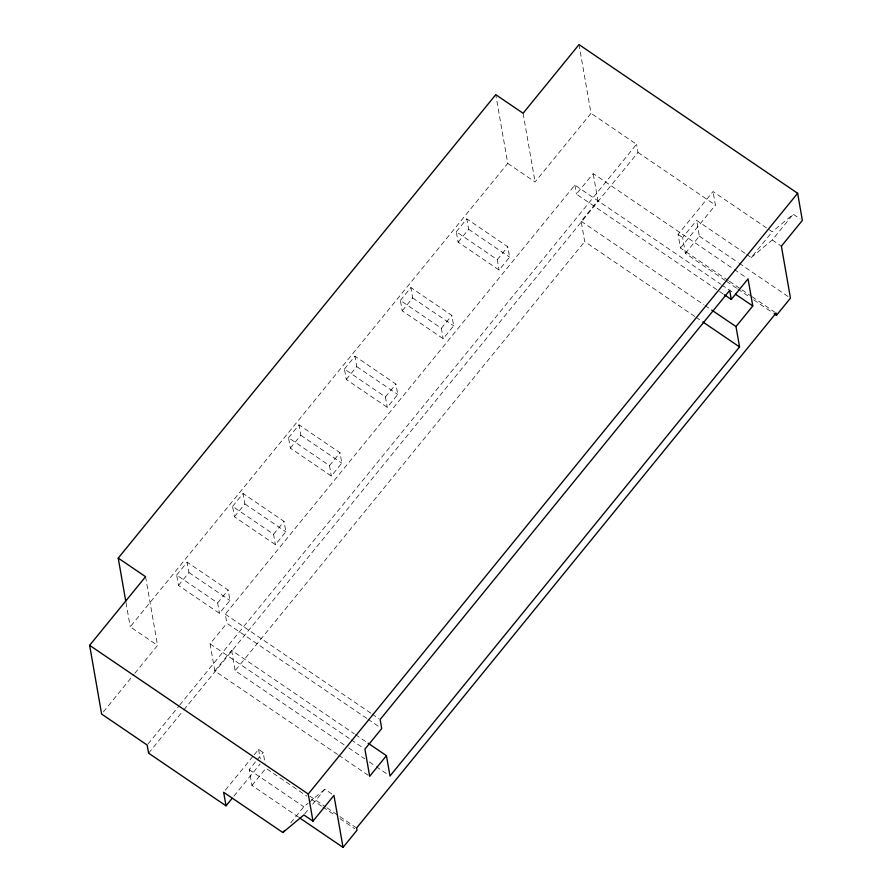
<?xml version="1.0" encoding="UTF-8"?>
<svg xmlns="http://www.w3.org/2000/svg" width="892" height="892" viewBox="0 0 892 892"><rect width="100%" height="100%" fill="white"/><g stroke="black" fill="none" stroke-linecap="round" stroke-linejoin="round"><path stroke-width="0.67" stroke-dasharray="4.46 3.34" d="M134.837 673.293L157.561 645.407L130.232 626.82L507.76 163.392L495.762 94.675M176.661 575.039L187.142 562.172L228.129 590.047L229.946 600.45L219.465 613.317L178.467 585.442L176.661 575.039L217.648 602.925L219.465 613.317M232.589 506.388L243.07 493.51L284.069 521.396L285.875 531.788L275.394 544.666L234.406 516.78L232.589 506.388L273.576 534.263L275.394 544.666M288.517 437.727L299.01 424.86L339.997 452.735L341.814 463.138L331.322 476.005L290.335 448.13L288.517 437.727L329.505 465.613L331.322 476.005M344.446 369.076L354.938 356.198L395.925 384.084L397.743 394.476L387.251 407.354L346.263 379.468L344.446 369.076L385.433 396.951L387.251 407.354M400.374 300.414L410.866 287.547L451.854 315.422L453.671 325.825L443.179 338.692L402.192 310.817L400.374 300.414L441.362 328.301L443.179 338.692M456.303 231.764L466.795 218.886L507.782 246.772L509.6 257.164L499.107 270.042L458.12 242.156L456.303 231.764L497.301 259.639L499.107 270.042M178.467 585.442L188.959 572.564L187.142 562.172M234.406 516.78L244.887 503.913L243.07 493.51M290.335 448.13L300.816 435.251L299.01 424.86M346.263 379.468L356.744 366.601L354.938 356.198M402.192 310.817L412.684 297.939L410.866 287.547M458.12 242.156L468.612 229.289L466.795 218.886M103.372 711.916L133.956 674.374M507.76 163.392L535.077 181.979L591.017 113.317L579.019 44.6M217.648 602.925L228.129 590.047M273.576 534.263L284.069 521.396M329.505 465.613L339.997 452.735M385.433 396.951L395.925 384.084M441.362 328.301L451.854 315.422M497.301 259.639L507.782 246.772M366.802 718.406L226.858 623.229L225.286 614.187L574.838 185.09L720.669 284.135M337.544 754.431L214.816 670.951L210.077 643.834L226.858 623.229M723.245 293.992L576.422 194.133L593.202 173.539L733.135 268.715M148.05 743.961L178.857 706.141M179.738 705.059L636.553 144.292L591.017 113.317M214.816 670.951L231.597 650.357L354.325 733.837M694.823 316.493L584.706 241.598L581.149 221.261L597.93 200.667L593.202 173.539M148.596 753.171L182.916 711.036M183.797 709.954L637.981 152.432L636.553 144.292M344.111 744.82L235.142 670.706L584.706 241.598M225.397 790.122L253.361 755.803M254.242 754.721L258.602 749.358L263.162 752.458L265.058 763.307M728.273 280.534L680.451 248.009L678.076 234.44L713.031 191.535L772.249 231.797L793.256 214.214L800.091 218.863M298.619 817.195L251.945 785.451L249.18 769.629L256.171 761.043M257.041 759.973L263.162 752.458M725.252 280.467L685.391 253.361L682.636 237.54L696.619 220.38L745.578 253.674M233.882 796.177L260.096 763.998M680.451 248.009L715.406 205.093L713.031 191.535M251.945 785.451L265.928 768.28L306.915 796.166M685.391 253.361L699.384 236.202L696.619 220.38M290.725 822.881L303.826 806.792L308.03 803.279M746.716 254.443L751.265 257.543L772.249 231.797M304.741 813.883L309.111 808.52M312.613 804.227L324.844 789.208L332.816 794.638M751.265 257.543L772.282 239.959L793.256 214.214M309.089 802.399L324.844 789.208M772.282 239.959L781.392 246.159M637.981 152.432L715.406 205.093M699.384 236.202L738.097 262.527M739.234 263.307L788.193 296.601M734.283 269.495L745.757 277.289M678.076 234.44L682.636 237.54M729.411 281.303L740.795 289.053M741.932 289.822L751.042 296.021M752.179 296.791L776.096 313.059M726.389 281.236L736.636 288.205M737.773 288.986L749.157 296.724M753.718 299.823L773.074 312.992M721.661 284.949L733.28 292.721M581.149 221.261L703.888 304.73M705.037 305.51L711.916 310.193M695.972 317.273L701.703 321.176M468.612 229.289L509.6 257.164M412.684 297.939L453.671 325.825M356.744 366.601L397.743 394.476M300.816 435.251L341.814 463.138M244.887 503.913L285.875 531.788M188.959 572.564L229.946 600.45M225.286 614.187L370.96 713.266M372.098 714.046L378.988 718.729M367.95 719.186L379.412 726.991M355.473 734.618L366.947 742.412M210.077 643.834L350.021 739.011M351.169 739.791L363.78 748.366M348.705 747.942L364.761 758.858M369.344 761.98L375.086 765.882M376.234 766.663L387.697 774.468M338.692 755.212L368.519 775.494M309.937 796.221L325.87 807.07M327.018 807.84L356.622 827.977M311.464 799.265L321.711 806.234M322.848 807.004L335.381 815.522M339.93 818.622L354.737 828.69M249.18 769.629L303.826 806.792M574.838 185.09L576.422 194.133M523.091 113.262L535.077 181.979M258.602 749.358L260.263 758.858M231.597 650.357L235.142 670.706M145.563 576.689L157.561 645.407M125.995 602.568L130.232 626.82"/><path stroke-width="1.34" d="M125.761 601.219L118.235 558.102L495.762 94.675L523.091 113.262L579.019 44.6L797.638 193.285L802.365 220.413L781.392 246.159L790.468 298.151L776.486 315.311L774.211 313.761M232.132 798.329L226.022 805.833L148.596 753.171L147.169 745.043L101.632 714.068L89.635 645.34L145.563 576.689L118.235 558.102M776.486 315.311L776.096 313.059L356.622 827.977L357.012 830.24L343.03 847.4L333.954 795.408L312.981 821.153L308.242 794.025L797.638 193.285M226.022 805.833L223.647 792.274L282.853 832.537L284.604 830.396M724.393 294.773L731.273 299.444L748.053 278.85L752.781 305.978L736 326.572L739.557 346.921L389.994 776.018L386.448 755.68L368.095 743.192M386.448 755.68L369.667 776.274L364.928 749.146L381.709 728.552L380.137 719.509L729.689 290.413L731.273 299.444M282.853 832.537L303.871 814.953L312.981 821.153M735.577 294.282L752.781 305.978M711.916 310.193L736 326.572M702.851 321.956L739.557 346.921M89.635 645.34L308.242 794.025M299.757 817.975L343.03 847.4"/></g></svg>
